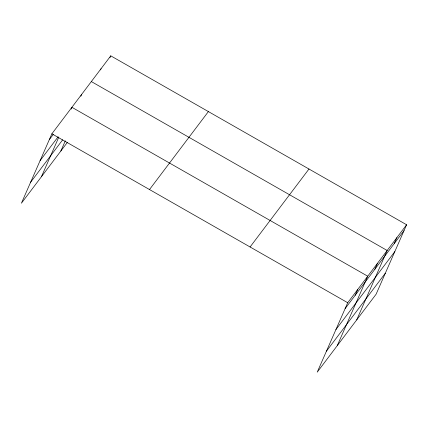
<?xml version="1.0" encoding="UTF-8"?>
<svg xmlns="http://www.w3.org/2000/svg" width="428" height="428" viewBox="0 0 428 428"><rect width="100%" height="100%" fill="white"/><g stroke="black" fill="none" stroke-linecap="round" stroke-linejoin="round"><path stroke-width="0.64" d="M406.6 224.759L347.707 302.724L317.228 372.157L376.121 294.197L406.6 224.759L110.772 55.843L51.879 133.804L21.4 203.241L67.463 142.256M41.425 176.732L58.802 137.147M71.128 109.06L71.904 107.3L367.732 276.215L337.253 345.653M80.849 96.193L81.62 94.433M60.856 151.004L65.329 140.817M100.537 69.882L101.056 68.705M110.001 57.603L110.772 55.843M355.144 295.336L357.722 289.467M374.875 269.223L377.448 263.354M356.685 319.925L387.163 250.487L91.335 81.571M394.306 243.495L396.884 237.626M49.306 139.672L53.307 134.371M40.093 160.65L58.117 136.794M30.607 182.264L62.681 139.806M149.506 189.545L208.393 111.585M250.086 246.977L308.979 169.017M345.134 308.593L404.021 230.628M335.921 329.565L394.814 251.605M326.436 351.179L385.328 273.219M51.879 133.804L347.707 302.724"/></g></svg>
